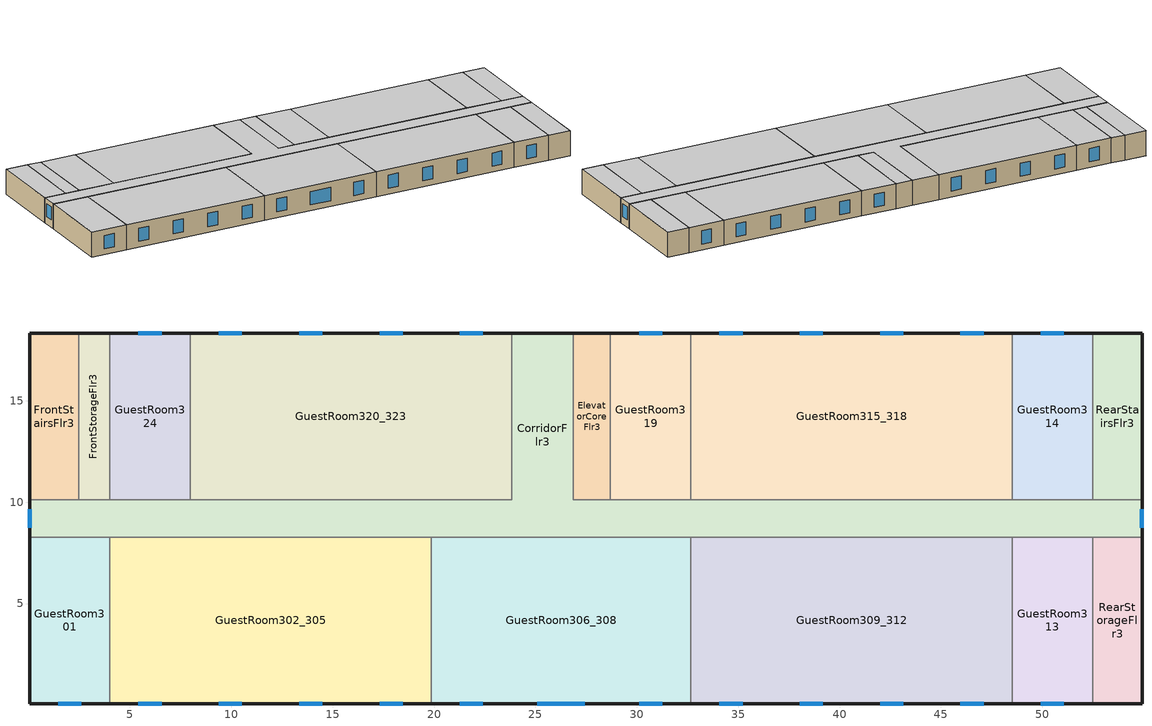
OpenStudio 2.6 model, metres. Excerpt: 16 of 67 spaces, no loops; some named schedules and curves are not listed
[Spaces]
GuestRoom306_308
 floor to GuestRoom206_208: 32.66,8.28 32.66,0.05 19.86,0.05 19.86,8.28 z6.1
 wall outside: 19.86,0.05 32.66,0.05 z6.1:8.84
 wall to GuestRoom309_312: 32.66,0.05 32.66,8.28 z6.1:8.84
 wall to GuestRoom302_305: 19.86,8.28 19.86,0.05 z6.1:8.84
 wall to CorridorFlr3: 32.66,8.28 19.86,8.28 z6.1:8.84
 window: 25.08,0.05 27.44,0.05 / 30.11,0.05 31.25,0.05 / 21.27,0.05 22.41,0.05 z6.75:8.19
 ceiling to GuestRoom406_408: 32.66,0.05 32.66,8.28 19.86,8.28 19.86,0.05 z8.84
FrontStorageFlr3
 floor to FrontStorageFlr2: 4.01,18.34 4.01,10.11 2.49,10.11 2.49,18.34 z6.1
 wall outside: 4.01,18.34 2.49,18.34 z6.1:8.84
 wall to CorridorFlr3: 2.49,10.11 4.01,10.11 z6.1:8.84
 wall to FrontStairsFlr3: 2.49,18.34 2.49,10.11 z6.1:8.84
 wall to GuestRoom324: 4.01,10.11 4.01,18.34 z6.1:8.84
 ceiling to FrontStorageFlr4: 4.01,10.11 4.01,18.34 2.49,18.34 2.49,10.11 z8.84
ElevatorCoreFlr3
 floor to ElevatorCoreFlr2: 28.7,18.34 28.7,10.11 26.87,10.11 26.87,18.34 z6.1
 wall outside: 28.7,18.34 26.87,18.34 z6.1:8.84
 wall to CorridorFlr3: 26.87,18.34 26.87,10.11 28.7,10.11 z6.1:8.84
 wall to GuestRoom319: 28.7,10.11 28.7,18.34 z6.1:8.84
 ceiling to ElevatorCoreFlr4: 28.7,10.11 28.7,18.34 26.87,18.34 26.87,10.11 z8.84
GuestRoom324
 floor to GuestRoom224: 7.97,18.34 7.97,10.11 4.01,10.11 4.01,18.34 z6.1
 wall outside: 7.97,18.34 4.01,18.34 z6.1:8.84
 wall to GuestRoom320_323: 7.97,10.11 7.97,18.34 z6.1:8.84
 wall to CorridorFlr3: 4.01,10.11 7.97,10.11 z6.1:8.84
 window: 6.56,18.34 5.42,18.34 z6.75:8.19
 ceiling to GuestRoom424: 7.97,10.11 7.97,18.34 4.01,18.34 4.01,10.11 z8.84
GuestRoom319
 floor to GuestRoom219: 32.66,18.34 32.66,10.11 28.7,10.11 28.7,18.34 z6.1
 wall outside: 32.66,18.34 28.7,18.34 z6.1:8.84
 wall to CorridorFlr3: 28.7,10.11 32.66,10.11 z6.1:8.84
 wall to GuestRoom315_318: 32.66,10.11 32.66,18.34 z6.1:8.84
 window: 31.25,18.34 30.11,18.34 z6.75:8.19
 ceiling to GuestRoom419: 32.66,10.11 32.66,18.34 28.7,18.34 28.7,10.11 z8.84
CorridorFlr3
 floor to CorridorFlr2: 26.87,18.34 26.87,10.11 54.91,10.11 54.91,8.28 0.05,8.28 0.05,10.11 23.82,10.11 23.82,18.34 z6.1
 wall outside: 26.87,18.34 23.82,18.34 / 54.91,8.28 54.91,10.11 / 0.05,10.11 0.05,8.28 z6.1:8.84
 wall to GuestRoom309_312: 32.66,8.28 48.51,8.28 z6.1:8.84
 wall to GuestRoom314: 52.47,10.11 48.51,10.11 z6.1:8.84
 wall to FrontStairsFlr3: 2.49,10.11 0.05,10.11 z6.1:8.84
 wall to GuestRoom313: 48.51,8.28 52.47,8.28 z6.1:8.84
 wall to GuestRoom315_318: 48.51,10.11 32.66,10.11 z6.1:8.84
 wall to GuestRoom302_305: 4.01,8.28 19.86,8.28 z6.1:8.84
 wall to GuestRoom301: 0.05,8.28 4.01,8.28 z6.1:8.84
 wall to GuestRoom320_323: 23.82,18.34 23.82,10.11 7.97,10.11 z6.1:8.84
 wall to RearStorageFlr3: 52.47,8.28 54.91,8.28 z6.1:8.84
 wall to RearStairsFlr3: 54.91,10.11 52.47,10.11 z6.1:8.84
 window: 54.91,8.73 54.91,9.66 / 0.05,9.66 0.05,8.73 z6.94:8.36
 ceiling to CorridorFlr4: 54.91,8.28 54.91,10.11 26.87,10.11 26.87,18.34 23.82,18.34 23.82,10.11 0.05,10.11 0.05,8.28 z8.84
GuestRoom314
 floor to GuestRoom214: 52.47,18.34 52.47,10.11 48.51,10.11 48.51,18.34 z6.1
 wall outside: 52.47,18.34 48.51,18.34 z6.1:8.84
 wall to GuestRoom315_318: 48.51,18.34 48.51,10.11 z6.1:8.84
 wall to RearStairsFlr3: 52.47,10.11 52.47,18.34 z6.1:8.84
 window: 51.06,18.34 49.92,18.34 z6.75:8.19
 ceiling to GuestRoom414: 52.47,10.11 52.47,18.34 48.51,18.34 48.51,10.11 z8.84
RearStorageFlr3
 floor to RearStorageFlr2: 54.91,8.28 54.91,0.05 52.47,0.05 52.47,8.28 z6.1
 wall outside: 52.47,0.05 54.91,0.05 54.91,8.28 z6.1:8.84
 wall to GuestRoom313: 52.47,8.28 52.47,0.05 z6.1:8.84
 ceiling to RearStorageFlr4: 54.91,0.05 54.91,8.28 52.47,8.28 52.47,0.05 z8.84
GuestRoom313
 floor to GuestRoom213: 52.47,8.28 52.47,0.05 48.51,0.05 48.51,8.28 z6.1
 wall outside: 48.51,0.05 52.47,0.05 z6.1:8.84
 wall to GuestRoom309_312: 48.51,8.28 48.51,0.05 z6.1:8.84
 window: 49.92,0.05 51.06,0.05 z6.75:8.19
 ceiling to GuestRoom413: 52.47,0.05 52.47,8.28 48.51,8.28 48.51,0.05 z8.84
GuestRoom302_305
 floor to GuestRoom202_205: 19.86,8.28 19.86,0.05 4.01,0.05 4.01,8.28 z6.1
 wall outside: 4.01,0.05 19.86,0.05 z6.1:8.84
 wall to GuestRoom301: 4.01,8.28 4.01,0.05 z6.1:8.84
 window: 13.35,0.05 14.49,0.05 / 9.39,0.05 10.52,0.05 / 17.31,0.05 18.45,0.05 / 5.42,0.05 6.56,0.05 z6.75:8.19
 ceiling to GuestRoom402_405: 19.86,0.05 19.86,8.28 4.01,8.28 4.01,0.05 z8.84
GuestRoom301
 floor to GuestRoom201: 4.01,8.28 4.01,0.05 0.05,0.05 0.05,8.28 z6.1
 wall outside: 0.05,8.28 0.05,0.05 4.01,0.05 z6.1:8.84
 window: 1.46,0.05 2.6,0.05 z6.75:8.19
 ceiling to GuestRoom401: 4.01,0.05 4.01,8.28 0.05,8.28 0.05,0.05 z8.84
GuestRoom320_323
 floor to GuestRoom220_223: 23.82,18.34 23.82,10.11 7.97,10.11 7.97,18.34 z6.1
 wall outside: 23.82,18.34 7.97,18.34 z6.1:8.84
 window: 18.45,18.34 17.31,18.34 / 14.49,18.34 13.35,18.34 / 22.41,18.34 21.27,18.34 / 10.52,18.34 9.39,18.34 z6.75:8.19
 ceiling to GuestRoom420_423: 23.82,10.11 23.82,18.34 7.97,18.34 7.97,10.11 z8.84
FrontStairsFlr3
 floor to FrontStairsFlr2: 2.49,18.34 2.49,10.11 0.05,10.11 0.05,18.34 z6.1
 wall outside: 2.49,18.34 0.05,18.34 0.05,10.11 z6.1:8.84
 ceiling to FrontStairsFlr4: 2.49,10.11 2.49,18.34 0.05,18.34 0.05,10.11 z8.84
GuestRoom309_312
 floor to GuestRoom209_212: 48.51,8.28 48.51,0.05 32.66,0.05 32.66,8.28 z6.1
 wall outside: 32.66,0.05 48.51,0.05 z6.1:8.84
 window: 45.96,0.05 47.1,0.05 / 42,0.05 43.14,0.05 / 34.07,0.05 35.21,0.05 / 38.04,0.05 39.18,0.05 z6.75:8.19
 ceiling to GuestRoom409_412: 48.51,0.05 48.51,8.28 32.66,8.28 32.66,0.05 z8.84
GuestRoom315_318
 floor to GuestRoom215_218: 48.51,18.34 48.51,10.11 32.66,10.11 32.66,18.34 z6.1
 wall outside: 48.51,18.34 32.66,18.34 z6.1:8.84
 window: 39.18,18.34 38.04,18.34 / 35.21,18.34 34.07,18.34 / 43.14,18.34 42,18.34 / 47.1,18.34 45.96,18.34 z6.75:8.19
 ceiling to GuestRoom415_418: 48.51,10.11 48.51,18.34 32.66,18.34 32.66,10.11 z8.84
RearStairsFlr3
 floor to RearStairsFlr2: 54.91,18.34 54.91,10.11 52.47,10.11 52.47,18.34 z6.1
 wall outside: 54.91,10.11 54.91,18.34 52.47,18.34 z6.1:8.84
 ceiling to RearStairsFlr4: 54.91,10.11 54.91,18.34 52.47,18.34 52.47,10.11 z8.84
[Site]
Chicago Ohare Intl Ap: Latitude {deg}=41.98; Longitude {deg}=-87.92; Time Zone {hr}=-6; Elevation {m}=201; Terrain=Suburbs
[Building]
90.1-2004-SmallHotel-ASHRAE 169-2006-5A created: 2018-03-29 16:05:29 -0400: North Axis {deg}=90; Default Construction Set=90.1-2004 - SmHotel - ASHRAE 169-2006-5A; Standards Building Type=SmallHotel
[Site:GroundTemperature:BuildingSurface]
19.82, 19.8, 19.9, 20.12, 20.36, 20.63, 20.78, 20.79, 20.73, 20.51, 20.29, 20
[Site:WaterMainsTemperature]
Calculation Method=Correlation; Annual Average Outdoor Air Temperature {C}=9.925; Maximum Difference In Monthly Average Outdoor Air Temperatures {deltaC}=28.7
[SizingPeriod:DesignDay] Barometric Pressure {Pa}=98934; Sky Clearness=0; Rain Indicator=0; Snow Indicator=0; Day of Month=21; Daylight Saving Time Indicator=0; Humidity Indicating Type=Wetbulb; Dry-Bulb Temperature Range Modifier Type=DefaultMultipliers
Name | Maximum Dry-Bulb Temperature {C} | Daily Dry-Bulb Temperature Range {deltaC} | Humidity Indicating Conditions at Maximum Dry-Bulb | Wind Speed {m/s} | Wind Direction {deg} | Month | Day Type | Solar Model Indicator | ASHRAE Taub | ASHRAE Taud
Chicago Ohare Intl Ap Ann Htg 99.6% Condns DB | -20 | 0 | -20 | 4.9 | 270 | 1 | WinterDesignDay | ASHRAEClearSky
Chicago Ohare Intl Ap Ann Clg .4% Condns DB=>MWB | 33.3 | 10.5 | 23.7 | 5.2 | 230 | 7 | SummerDesignDay | ASHRAETau | 0.455 | 2.05
[ClimateZones]
Climate Zone Value 1=5A; Climate Zone Institution Name 2=CEC; Climate Zone Document Name 2=California Climate Zone Descriptions; Climate Zone Document Year 2=1995
[Material:NoMass] Thermal Absorptance=0.9; Solar Absorptance=0.7
Name | Roughness | Thermal Resistance {m2-K/W} | Visible Absorptance
CP02 CARPET PAD | VeryRough | 0.21648 | 0.8
Typical Insulation R-8.93 | Smooth | 1.57183 | 0.7
Typical Carpet Pad | Smooth | 0.21648 | 0.8
Typical Insulation R-9.73 | Smooth | 1.71283 | 0.7
Typical Insulation R-14.76 | Smooth | 2.59864 | 0.7
Typical Insulation R-0.58 | Smooth | 0.101875 | 0.7
Typical Insulation | Smooth | 0.0282222 | 0.7
[Material] Thermal Absorptance=0.9
Name | Roughness | Thickness {m} | Conductivity {W/m-K} | Density {kg/m3} | Specific Heat {J/kg-K} | Solar Absorptance | Visible Absorptance
4 in. Normalweight Concrete Floor | MediumRough | 0.1016 | 2.31 | 2322 | 832 | 0.7 | 0.7
25mm Stucco | Smooth | 0.0254 | 0.72 | 1856 | 840 | 0.7 | 0.7
5/8 in. Gypsum Board | MediumSmooth | 0.0159 | 0.16 | 800 | 1090 | 0.7 | 0.7
Roof Membrane | VeryRough | 0.0095 | 0.16 | 1121.29 | 1460 | 0.77 | 0.7
Metal Roof Surface; F08 Metal surface | Smooth | 0.0008 | 45.28 | 7824 | 500 | 0.7 | 0.7
1/2 in. Gypsum Board | Smooth | 0.0127 | 0.16 | 800 | 1090 | 0.7 | 0.5
6 in. Normalweight Concrete Floor | MediumRough | 0.1524 | 2.31 | 2322 | 832 | 0.7 | 0.7
8 in. Concrete Block Basement Wall | MediumRough | 0.2032 | 1.326 | 1842 | 912 | 0.7 | 0.7
G05 25mm wood | MediumSmooth | 0.0254 | 0.15 | 608 | 1630 | 0.5 | 0.5
[Construction]
Typical Insulated Exterior Mass Floor R-11.49: Typical Insulation R-8.93, 4 in. Normalweight Concrete Floor, Typical Carpet Pad
Typical Insulated Steel Framed Exterior Wall R-11.9: 25mm Stucco, 5/8 in. Gypsum Board, Typical Insulation R-9.73, 5/8 in. Gypsum Board
Typical IEAD Roof R-15.87: Roof Membrane, Typical Insulation R-14.76, Metal Roof Surface
int_slab_floor_smallhotel: 4 in. Normalweight Concrete Floor, CP02 CARPET PAD
int_wall_smallhotel: 1/2 in. Gypsum Board, 1/2 in. Gypsum Board
int_slab_ceiling_smallhotel: CP02 CARPET PAD, 4 in. Normalweight Concrete Floor
Typical Insulated Carpeted 6in Slab Floor: 6 in. Normalweight Concrete Floor, Typical Carpet Pad
Typical Insulated Basement Mass Wall: 8 in. Concrete Block Basement Wall
U 0.57 SHGC 0.49 Dbl Blue 6mm/6mm Air: BLUE 6MM, AIR 6MM, CLEAR 6MM
Typical Insulated Metal Door R-1.43: F08 Metal surface, Typical Insulation R-0.58
Typical Overhead Door: Typical Insulation
U 1.17 SHGC 0.49 Simple Glazing Skylight: U 1.17 SHGC 0.49 Simple Glazing
Typical Interior Window: Clear 3mm
Typical Interior Door; Typical Interior Partition: G05 25mm wood
[DefaultConstructionSet]
90.1-2004 - SmHotel - ASHRAE 169-2006-5A: Default Exterior Surface Constructions=Default Surface Constructions 1; Default Interior Surface Constructions=Default Surface Constructions 2; Default Ground Contact Surface Constructions=Default Surface Constructions 3; Default Exterior SubSurface Constructions=Default Sub Surface Constructions 1; Default Interior SubSurface Constructions=Default Sub Surface Constructions 2; Interior Partition Construction=Typical Interior Partition
[DefaultSurfaceConstructions]
Name | Floor Construction | Wall Construction | Roof Ceiling Construction
Default Surface Constructions 1 | Typical Insulated Exterior Mass Floor R-11.49 | Typical Insulated Steel Framed Exterior Wall R-11.9 | Typical IEAD Roof R-15.87
Default Surface Constructions 2 | int_slab_floor_smallhotel | int_wall_smallhotel | int_slab_ceiling_smallhotel
Default Surface Constructions 3 | Typical Insulated Carpeted 6in Slab Floor | Typical Insulated Basement Mass Wall
[DefaultSubSurfaceConstructions]
Name | Fixed Window Construction | Operable Window Construction | Door Construction | Overhead Door Construction | Skylight Construction | Tubular Daylight Dome Construction | Tubular Daylight Diffuser Construction
Default Sub Surface Constructions 1 | U 0.57 SHGC 0.49 Dbl Blue 6mm/6mm Air | U 0.57 SHGC 0.49 Dbl Blue 6mm/6mm Air | Typical Insulated Metal Door R-1.43 | Typical Overhead Door | U 1.17 SHGC 0.49 Simple Glazing Skylight | Typical Interior Window | Typical Interior Window
Default Sub Surface Constructions 2 | Typical Interior Window | Typical Interior Window | Typical Interior Door
[WindowMaterial:Glazing] Optical Data Type=SpectralAverage; Infrared Transmittance at Normal Incidence=0; Front Side Infrared Hemispherical Emissivity=0.84; Back Side Infrared Hemispherical Emissivity=0.84; Conductivity {W/m-K}=0.9; Dirt Correction Factor for Solar and Visible Transmittance=1; Solar Diffusing=No
Name | Thickness {m} | Solar Transmittance at Normal Incidence | Front Side Solar Reflectance at Normal Incidence | Back Side Solar Reflectance at Normal Incidence | Visible Transmittance at Normal Incidence | Front Side Visible Reflectance at Normal Incidence | Back Side Visible Reflectance at Normal Incidence
BLUE 6MM | 0.006 | 0.48 | 0.05 | 0.05 | 0.57 | 0.06 | 0.06
CLEAR 6MM | 0.006 | 0.775 | 0.071 | 0.071 | 0.881 | 0.08 | 0.08
Clear 3mm | 0.003 | 0.837 | 0.075 | 0.075 | 0.898 | 0.081 | 0.081
[WindowMaterial:Gas]
AIR 6MM: Gas Type=Air; Thickness {m}=0.0063
[WindowMaterial:SimpleGlazingSystem]
U 1.17 SHGC 0.49 Simple Glazing: U-Factor {W/m2-K}=6.64357; Solar Heat Gain Coefficient=0.49; Visible Transmittance=0.38
[Space] Building Story=BuildingStory3
Name | Space Type | Thermal Zone
GuestRoom306_308 | SmallHotel GuestRoom123Vac | GuestRoom306_308 ZN
FrontStorageFlr3 | SmallHotel Storage | FrontStorageFlr3 ZN
FrontStairsFlr3 | SmallHotel Stair | FrontStairsFlr3 ZN
ElevatorCoreFlr3 | SmallHotel ElevatorCore | ElevatorCoreFlr3 ZN
GuestRoom324 | SmallHotel GuestRoom123Vac | GuestRoom324 ZN
GuestRoom319 | SmallHotel GuestRoom123Vac | GuestRoom319 ZN
RearStairsFlr3 | SmallHotel Stair | RearStairsFlr3 ZN
CorridorFlr3 | SmallHotel Corridor | CorridorFlr3 ZN
RearStorageFlr3 | SmallHotel Storage | RearStorageFlr3 ZN
GuestRoom314 | SmallHotel GuestRoom123Occ | GuestRoom314 ZN
GuestRoom313 | SmallHotel GuestRoom123Vac | GuestRoom313 ZN
GuestRoom302_305 | SmallHotel GuestRoom123Vac | GuestRoom302_305 ZN
GuestRoom301 | SmallHotel GuestRoom123Vac | GuestRoom301 ZN
GuestRoom320_323 | SmallHotel GuestRoom123Occ | GuestRoom320_323 ZN
GuestRoom315_318 | SmallHotel GuestRoom123Occ | GuestRoom315_318 ZN
GuestRoom309_312 | SmallHotel GuestRoom123Occ | GuestRoom309_312 ZN
[SpaceType] Standards Building Type=SmallHotel
Name | Default Schedule Set | Design Specification Outdoor Air Object | Standards Space Type
SmallHotel Corridor | SmallHotel Corridor Schedule Set | SmallHotel Corridor Ventilation | Corridor
SmallHotel ElevatorCore | SmallHotel ElevatorCore Schedule Set | SmallHotel ElevatorCore Ventilation | ElevatorCore
SmallHotel Stair | SmallHotel Stair Schedule Set | SmallHotel Stair Ventilation | Stair
SmallHotel Storage | SmallHotel Storage Schedule Set | SmallHotel Storage Ventilation | Storage
SmallHotel GuestRoom123Occ | SmallHotel GuestRoom123Occ Schedule Set | SmallHotel GuestRoom123Occ Ventilation | GuestRoom123Occ
SmallHotel GuestRoom123Vac | SmallHotel GuestRoom123Vac Schedule Set | SmallHotel GuestRoom123Vac Ventilation | GuestRoom123Vac
[Lights:Definition] Design Level Calculation Method=Watts/Area; Fraction Radiant=0.7; Fraction Visible=0.2
Name | Watts per Space Floor Area {W/m2}
SmallHotel Corridor Lights Definition | 5.38196
SmallHotel GuestRoom123Occ Lights Definition; SmallHotel GuestRoom123Vac Lights Definition | 11.8403
SmallHotel Stair Lights Definition | 6.45835
SmallHotel Storage Lights Definition | 8.61113
[Lights] Fraction Replaceable=1
Name | Lights Definition | Space or SpaceType
SmallHotel Corridor Lights | SmallHotel Corridor Lights Definition | SmallHotel Corridor
SmallHotel GuestRoom123Occ Lights | SmallHotel GuestRoom123Occ Lights Definition | SmallHotel GuestRoom123Occ
SmallHotel GuestRoom123Vac Lights | SmallHotel GuestRoom123Vac Lights Definition | SmallHotel GuestRoom123Vac
SmallHotel Stair Lights | SmallHotel Stair Lights Definition | SmallHotel Stair
SmallHotel Storage Lights | SmallHotel Storage Lights Definition | SmallHotel Storage
[DesignSpecification:OutdoorAir] Outdoor Air Method=Sum
Name | Outdoor Air Flow per Floor Area {m3/s-m2}
SmallHotel Corridor Ventilation; SmallHotel ElevatorCore Ventilation; SmallHotel Stair Ventilation | 0.000254
SmallHotel GuestRoom123Occ Ventilation; SmallHotel GuestRoom123Vac Ventilation | 0.000508
SmallHotel Storage Ventilation | 0.000762
[DefaultScheduleSet]
Name | Number of People Schedule | People Activity Level Schedule | Lighting Schedule | Electric Equipment Schedule | Infiltration Schedule
SmallHotel Corridor Schedule Set | HotelSmall AlwaysOff | HotelSmall Activity_Sch | HotelSmall BLDG_LIGHT_CORRIDOR_SCH | HotelSmall AlwaysOff | Always On
SmallHotel ElevatorCore Schedule Set |  |  | HotelSmall AlwaysOff | HotelSmall BLDG_ELEVATORS | Always On
SmallHotel GuestRoom123Occ Schedule Set | HotelSmall GuestRoom_Occ_Sch | HotelSmall Activity_Sch | SmallHotel GuestRoom Light | HotelSmall GuestRoom_Eqp_Sch_Base | HotelSmall GuestRoom_Infil_Sch
SmallHotel GuestRoom123Vac Schedule Set | HotelSmall AlwaysOff | HotelSmall Activity_Sch | HotelSmall AlwaysOff | HotelSmall AlwaysOff | HotelSmall GuestRoom_Infil_Sch
SmallHotel Stair Schedule Set | HotelSmall AlwaysOff | HotelSmall Activity_Sch | Always On | HotelSmall AlwaysOff | Always On
SmallHotel Storage Schedule Set | HotelSmall AlwaysOff | HotelSmall Activity_Sch | SmallHotel Storage Light | HotelSmall AlwaysOff | Always On
[ThermostatSetpoint:DualSetpoint]
Name | Heating Setpoint Temperature Schedule | Cooling Setpoint Temperature Schedule
SmallHotel GuestRoom123Vac Thermostat 1; SmallHotel GuestRoom123Vac Thermostat 3; SmallHotel GuestRoom123Vac Thermostat 5; SmallHotel GuestRoom123Vac Thermostat 6; SmallHotel GuestRoom123Vac Thermostat 7; SmallHotel GuestRoom123Vac Thermostat 8 | HotelSmall VacGuestRoom_HtgSP_Sch | HotelSmall VacGuestRoom_ClgSP_Sch
SmallHotel Storage Thermostat 1; SmallHotel Stair Thermostat 2; SmallHotel Stair Thermostat 4; SmallHotel Storage Thermostat 4 | HotelSmall SemiHeated_HtgSP_Sch | SmallHotel UnitHeater ClgSP Sch
SmallHotel GuestRoom123Occ Thermostat 3; SmallHotel GuestRoom123Occ Thermostat 7; SmallHotel GuestRoom123Occ Thermostat 13; SmallHotel GuestRoom123Occ Thermostat 14 | HotelSmall Base_OccGuestRoom_HtgSP_Sch | HotelSmall Base_OccGuestRoom_ClgSP_Sch
SmallHotel ElevatorCore Thermostat 2
SmallHotel Corridor Thermostat 3 | HotelSmall CommonArea_HtgSP_Sch | HotelSmall CommonArea_ClgSP_Sch
[ElectricEquipment:Definition] Design Level Calculation Method=Watts/Area; Watts per Space Floor Area {W/m2}=11.8403; Fraction Radiant=0.5
SmallHotel GuestRoom123Occ Elec Equip Definition; SmallHotel GuestRoom123Vac Elec Equip Definition
[ElectricEquipment]
Name | Electric Equipment Definition | Space or SpaceType
SmallHotel GuestRoom123Occ Elec Equip | SmallHotel GuestRoom123Occ Elec Equip Definition | SmallHotel GuestRoom123Occ
SmallHotel GuestRoom123Vac Elec Equip | SmallHotel GuestRoom123Vac Elec Equip Definition | SmallHotel GuestRoom123Vac
[People:Definition] Number of People Calculation Method=People/Area; People per Space Floor Area {person/m2}=0.0459619; Fraction Radiant=0.3
Name | Enable ASHRAE 55 Comfort Warnings | Thermal Comfort Model Type 1
SmallHotel GuestRoom123Occ People Definition | Yes | Fanger
SmallHotel GuestRoom123Vac People Definition
[People] Work Efficiency Schedule=Work Efficiency Schedule; Clothing Insulation Schedule=Clothing Schedule; Air Velocity Schedule=Air Velocity Schedule; Multiplier=1
Name | People Definition | Space or SpaceType
SmallHotel GuestRoom123Occ People | SmallHotel GuestRoom123Occ People Definition | SmallHotel GuestRoom123Occ
SmallHotel GuestRoom123Vac People | SmallHotel GuestRoom123Vac People Definition | SmallHotel GuestRoom123Vac
[SpaceInfiltration:DesignFlowRate] Design Flow Rate Calculation Method=Flow/ExteriorArea; Flow per Exterior Surface Area {m3/s-m2}=0.00102523; Constant Term Coefficient=0; Temperature Term Coefficient=0; Velocity Term Coefficient=0.224; Velocity Squared Term Coefficient=0
Name | Space or SpaceType | Schedule
CorridorFlr3 Infiltration | CorridorFlr3 | Always On
ElevatorCoreFlr3 Infiltration | ElevatorCoreFlr3 | Always On
FrontStairsFlr3 Infiltration | FrontStairsFlr3 | Always On
FrontStorageFlr3 Infiltration | FrontStorageFlr3 | Always On
GuestRoom301 Infiltration | GuestRoom301 | HotelSmall GuestRoom_Infil_Sch
GuestRoom302_305 Infiltration | GuestRoom302_305 | HotelSmall GuestRoom_Infil_Sch
GuestRoom306_308 Infiltration | GuestRoom306_308 | HotelSmall GuestRoom_Infil_Sch
GuestRoom309_312 Infiltration | GuestRoom309_312 | HotelSmall GuestRoom_Infil_Sch
GuestRoom313 Infiltration | GuestRoom313 | HotelSmall GuestRoom_Infil_Sch
GuestRoom314 Infiltration | GuestRoom314 | HotelSmall GuestRoom_Infil_Sch
GuestRoom315_318 Infiltration | GuestRoom315_318 | HotelSmall GuestRoom_Infil_Sch
GuestRoom319 Infiltration | GuestRoom319 | HotelSmall GuestRoom_Infil_Sch
GuestRoom320_323 Infiltration | GuestRoom320_323 | HotelSmall GuestRoom_Infil_Sch
GuestRoom324 Infiltration | GuestRoom324 | HotelSmall GuestRoom_Infil_Sch
RearStairsFlr3 Infiltration | RearStairsFlr3 | Always On
RearStorageFlr3 Infiltration | RearStorageFlr3 | Always On
[ThermalZone] Use Ideal Air Loads=No
Name | Thermostat
GuestRoom324 ZN | SmallHotel GuestRoom123Vac Thermostat 1
FrontStorageFlr3 ZN | SmallHotel Storage Thermostat 1
GuestRoom306_308 ZN | SmallHotel GuestRoom123Vac Thermostat 3
GuestRoom309_312 ZN | SmallHotel GuestRoom123Occ Thermostat 3
FrontStairsFlr3 ZN | SmallHotel Stair Thermostat 2
ElevatorCoreFlr3 ZN | SmallHotel ElevatorCore Thermostat 2
GuestRoom319 ZN | SmallHotel GuestRoom123Vac Thermostat 5
RearStairsFlr3 ZN | SmallHotel Stair Thermostat 4
CorridorFlr3 ZN | SmallHotel Corridor Thermostat 3
RearStorageFlr3 ZN | SmallHotel Storage Thermostat 4
GuestRoom314 ZN | SmallHotel GuestRoom123Occ Thermostat 7
GuestRoom313 ZN | SmallHotel GuestRoom123Vac Thermostat 6
GuestRoom301 ZN | SmallHotel GuestRoom123Vac Thermostat 7
GuestRoom302_305 ZN | SmallHotel GuestRoom123Vac Thermostat 8
GuestRoom320_323 ZN | SmallHotel GuestRoom123Occ Thermostat 13
GuestRoom315_318 ZN | SmallHotel GuestRoom123Occ Thermostat 14
[Coil:Cooling:DX:SingleSpeed]
GuestRoom414 ZN PTAC 1spd DX AC Clg Coil 6kBtu/hr 11.0EER: Availability Schedule=Always On Discrete; Rated Total Cooling Capacity {W}=autosize; Rated Sensible Heat Ratio=autosize; Rated COP {W/W}=3.72659; Rated Air Flow Rate {m3/s}=autosize; Rated Evaporator Fan Power Per Volume Flow Rate {W/(m3/s)}=773.3; Total Cooling Capacity Function of Temperature Curve=PSZ-Fine Storage DX Coil Cap-FT 34; Total Cooling Capacity Function of Flow Fraction Curve=DX Coil Cap-FF 34; Energy Input Ratio Function of Temperature Curve=PSZ-AC DX Coil EIR-FT 34; Energy Input Ratio Function of Flow Fraction Curve=Split DX Coil EIR-FF 34; Part Load Fraction Correlation Curve=HPACCOOLPLFFPLR 34; Condenser Type=AirCooled; Evaporative Condenser Effectiveness=0; Evaporative Condenser Air Flow Rate {m3/s}=Autosize; Evaporative Condenser Pump Rated Power Consumption {W}=Autosize; Crankcase Heater Capacity {W}=0; Maximum Outdoor Dry-Bulb Temperature for Crankcase Heater Operation {C}=0; Basin Heater Capacity {W/K}=0; Basin Heater Setpoint Temperature {C}=10
[Exterior:Lights:Definition]
NonDimming Exterior Lights Def: Design Level {W}=6063
[Exterior:Lights]
NonDimming Exterior Lights Def: Exterior Lights Definition=NonDimming Exterior Lights Def; Schedule=HotelSmall Exterior_Lgt_ALWAYS_ON; Control Option=AstronomicalClock
[BuildingStory]
BuildingStory3
